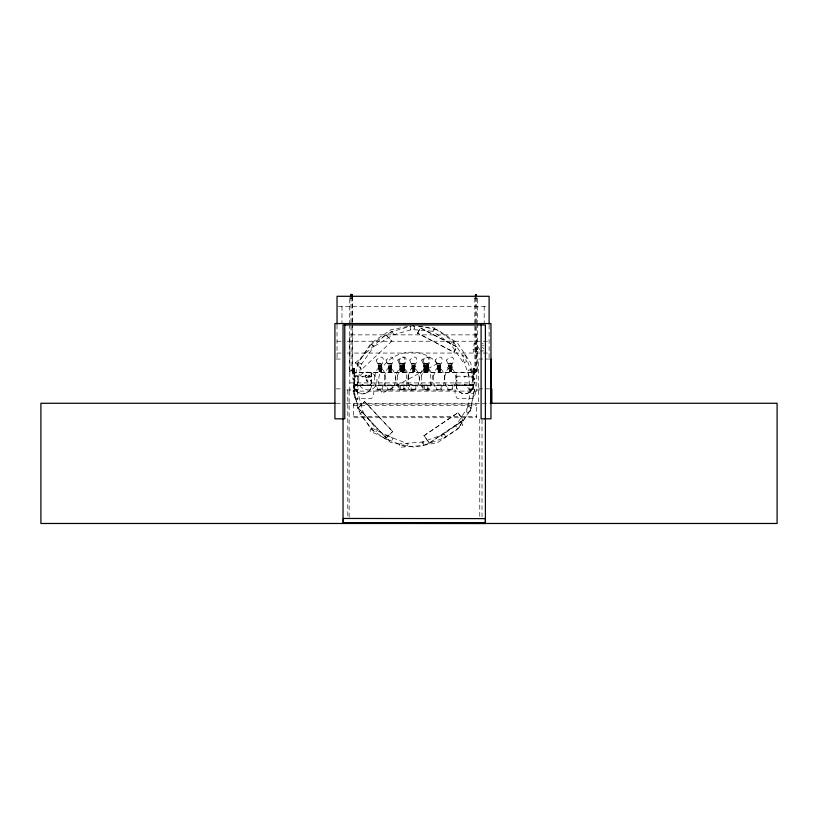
<?xml version="1.0" encoding="UTF-8"?>
<svg xmlns="http://www.w3.org/2000/svg" width="818" height="818" viewBox="0 0 818 818"><rect width="100%" height="100%" fill="white"/><g stroke="black" fill="none" stroke-linecap="round" stroke-linejoin="round"><path stroke-width="0.61" stroke-dasharray="4.09 3.07" d="M349.675 371.433L349.715 325.82M349.715 324.552L349.746 297.936M352.343 371.444A1.329 0.613 0.1 0 0 350.349 370.902A1.329 0.613 0.1 0 0 350.339 371.975A1.329 0.613 0.1 0 0 352.343 371.444L352.384 323.284M352.384 322.016L352.415 297.946M352.885 371.474L352.885 368.253L354.071 368.233L354.071 371.474L352.875 371.198L354.071 371.198L354.082 372.2L352.906 372.2L352.895 371.198M354.082 368.529L352.885 368.253L352.752 372.906L353.938 372.906L354.071 368.233L354.071 371.474M473.571 368.233L473.448 372.896L474.634 372.896L474.757 368.233L474.767 371.464L473.581 371.464L473.571 368.243C475.503 365.227 471.761 381.577 473.346 385.421L354.204 385.431L354.102 371.709L352.885 371.249L352.885 368.376L354.071 368.376L354.092 373.141L352.906 373.141L352.916 369.838L354.102 369.838L354.082 371.699L354.071 368.376M352.906 379.123L354.112 378.836L352.906 379.123L352.885 368.376M473.591 373.131L473.612 371.699L473.602 379.112L474.788 379.112L474.798 371.699L473.581 371.689L473.581 368.376L474.767 368.376L474.777 373.131L473.591 373.131L473.581 368.376M474.777 373.131L474.767 368.376M352.906 372.2L352.906 368.826L354.092 368.826L354.082 372.2M473.591 372.2L473.591 368.816L474.777 368.816L474.777 372.2L473.591 372.2L473.581 371.188L474.767 371.188L474.777 372.2M352.906 373.141L352.926 371.709M354.092 373.141L354.102 371.709M379.838 371.515L380.411 371.27L379.552 371.617M381.106 371.648L380.891 371.423M381.249 371.658C382.211 371.188 379.849 371.392 380.912 371.219M389.634 371.648L390.053 371.29M390.718 371.372L391.29 371.157L390.718 371.648M401.413 371.188L403.182 371.566L401.566 371.566L401.935 371.208M403.172 371.484L402.129 371.178L402.282 371.669M402.64 371.679L402.272 371.116M402.957 371.3L402.64 371.372M403.847 371.648L403.642 371.423M404 371.658L404.215 371.157L403.284 371.669L403.611 371.208M412.845 371.116L413.918 371.444M414.266 371.638L414.614 371.648M414.409 371.648C414.47 370.411 413.387 372.149 414.971 371.658L414.746 371.352M414.767 371.658L414.982 371.157M426.076 371.607C424.102 371.423 427.006 368.693 427.517 370.063M424.532 371.607L425.718 371.352M426.035 371.208L426.976 371.505M426.791 371.484L426.342 371.679M426.699 371.689L426.035 371.382M425.503 371.474L426.812 371.249M428.019 371.157C427.293 372.118 427.528 370.411 427.998 371.658M438.714 371.26L439.194 371.188M439.706 371.321L440.329 371.157L440.115 371.658M450.053 371.515L450.268 371.27M451.239 371.147L450.749 371.669L451.669 371.658L448.663 371.229C450.258 368.836 450.145 370.268 451.464 368.724M451.321 371.648L451.679 371.157M451.464 371.658L451.352 371.178M473.591 371.26L473.602 369.828L474.788 369.828L474.767 371.26L473.581 371.689M379.756 369.317L380.605 368.54M380.605 368.56L381.26 368.458L380.953 371.331L378.448 371.229C378.202 369.337 382.292 370.523 379.808 369.358M390.595 370.063C389.767 370.063 390.043 368.427 388.274 371.229L390.779 371.331L391.086 368.458L390.431 368.56M389.583 369.317L390.431 368.54M402.303 370.063C401.433 370.104 401.873 368.376 399.992 371.229L403.703 371.331L404 368.724L401.904 369.133M401.301 369.317L402.139 368.54M402.211 370.728C405.094 368.816 400.994 370.462 401.198 371.229M402.313 369.808L400.943 370.298L401.249 370.871A2.28 1.851 0.9 0 0 402.497 371.086L402.793 368.458L401.29 369.47M403.509 370.063C400.81 369.889 404.644 367.65 403.356 368.56M403.867 368.918L403.192 369.225L403.11 368.611M402.211 370.707L402.456 370.871A2.28 1.851 0.9 0 0 403.714 371.086L404 368.458M413.274 369.317L414.123 368.54M414.123 368.56L414.767 368.458L414.47 371.331L411.965 371.229C411.73 369.317 415.8 370.534 413.325 369.358M426.219 370.063C425.34 370.104 425.789 368.376 423.898 371.229L427.712 371.331L427.998 368.724L426.515 369.317M425.207 369.317L426.055 368.54M426.219 370.728L427.282 369.808M426.014 370.544L426.464 370.871A2.28 1.851 0.9 0 0 427.712 371.086L428.008 368.458L427.354 368.56M439.471 368.56L440.125 368.458L439.818 371.331L437.313 371.229C439.154 369.276 438.918 370.39 439.471 368.54M351.126 370.728L352.302 370.349L351.126 370.728L351.024 326.116M367.803 376.801C368.489 379.143 370.953 375.452 369.051 374.9C366.883 375.748 368.212 376.372 369.296 377.139M368.182 375.319L368.816 376.075L369.685 375.656M354.102 376.188L371.28 376.28M371.28 385.084L354.102 385.084L473.479 384.992L456.291 385.084M456.291 376.188L473.469 376.27M352.752 372.906L352.885 368.233M353.938 372.906L354.071 368.233M456.178 372.292L354.204 372.64L473.366 372.241L456.158 372.63M354.204 385.431L354.235 385.084A8.63 8.589 3.2 0 0 362.865 393.673A8.63 8.589 3.2 0 0 371.495 385.084L371.382 372.64M371.055 372.64L371.086 385.084M456.137 385.35L456.147 385.084A8.63 8.589 3.2 0 0 464.788 393.673A8.63 8.589 3.2 0 0 473.407 385.074L473.397 385.35A8.63 8.589 3.2 0 1 464.767 393.939A8.63 8.589 3.2 0 1 456.137 385.35L473.397 385.35M456.188 385.084L456.178 372.251M473.602 379.112L474.788 379.112M474.634 372.896L474.757 368.233M380.36 368.591L379.746 369.47L380.769 370.063M389.572 369.47L390.186 368.591M402.497 369.47L401.024 369.133L400.943 363.489L404.44 363.407L404.521 369.051L402.804 369.163L404.521 369.03M425.196 369.47L425.81 368.591M426.505 369.47L427.108 368.591M381.505 369.194L381.689 363.407L378.192 363.509L378.274 367.875L380.37 367.855M391.076 369.276L391.249 369.9L391.515 363.386L388.018 363.489L388.1 366.638M404.266 369.143L401.515 367.681C393.836 370.994 393.836 386.525 401.515 389.838C410.759 387.108 405.738 371.188 404.123 369.02M426.965 369.143L426.884 369.756L426.761 368.826M427.937 370.452L428.479 366.403L423.683 366.505L424.481 366.648M440.381 369.143L440.227 369.961M451.536 370.687C455.994 354.112 440.064 369.797 451.72 369.02M410.524 325.953L410.247 329.409L433.98 331.321L434.266 327.854L413.018 326.147M390.994 369.889L391.014 370.452M403.918 369.889L403.939 370.452M379.767 371.648L379.102 371.106L379.082 371.638M388.908 371.638L389.399 371.382M389.348 371.116L389.849 371.628L389.153 371.638M401.301 371.127L400.615 371.638M400.963 371.454L401.597 371.249M412.947 371.454L413.519 371.628M424.532 371.638L425.217 371.127M426.086 371.116L426.301 371.617M426.546 371.679L426.423 371.157M427.282 371.669L428.213 371.658M437.967 371.106L438.632 371.127M438.295 371.454L439.133 371.382M449.501 371.382L450.278 371.147M450.432 371.484L449.317 371.137M426.403 371.331L426.71 368.458L426.055 368.56M451.168 371.331L451.475 368.458L450.82 368.56M402.926 370.779C402.824 369.501 403.755 371.392 402.906 370.125M381.168 370.544L381.249 369.347M381.188 370.452L381.27 369.9M381.331 369.818L381.372 369.02M380.36 368.846L381.638 368.928M391.147 368.744L390.186 368.846M391.076 370.84L391.249 369.9M403.264 369.777L402.783 369.347M403.059 369.296L402.896 369.961M403.99 370.728L404.02 369.9M414.685 370.544L414.849 369.818M414.757 369.347L414.879 369.163M426.597 370.063L427.62 370.513L426.771 370.257M426.822 370.666L426.853 370.073M428.029 369.9L428.008 369.276M440.053 370.452L440.094 369.45M440.186 370.687L440.002 370.114M451.485 369.756L451.321 370.36M451.648 369.756L451.536 368.744L451.986 369.051M354.296 376.863L355.094 376.863M419.266 326.137L437.702 329.818L457.487 343.059L470.708 362.865L475.33 386.229L470.667 409.583L457.426 429.368L437.62 442.589L414.266 447.211L390.912 442.558L371.116 429.307L357.906 409.501L353.274 386.147L357.936 362.793L371.178 343.008L390.984 329.787L409.429 326.137M355.063 380.953L354.848 380.421M362.302 376.863L363.1 376.863M363.1 376.842L362.302 376.842M362.302 384.46L363.069 384.317L362.333 384.593M370.309 376.863L371.106 376.863M371.106 376.842L370.309 376.842M371.106 380.779L370.309 380.779L371.106 380.799M381.515 369.174L380.37 369.133M391.341 369.174C386.955 370.666 387.159 364.828 391.556 366.403M428.264 369.174L427.119 369.133M426.505 370.759L426.515 370.718A2.28 1.851 0.9 0 0 427.712 371.065M428.131 369.951L428.019 370.523M403.039 369.02L399.808 369.153L399.726 363.489L403.223 363.386L403.008 368.836M411.761 365.39L411.71 363.489L415.207 363.386L414.808 369.204M426.904 369.03L427.139 363.386L423.642 363.489L423.724 369.153L427.221 369.03M428.121 369.02L425.432 367.681C417.742 370.994 417.742 386.525 425.432 389.838C433.56 386.842 431.014 373.581 428.305 368.867M438.499 366.423L440.595 366.403L440.309 369.245M417.538 333.12L420.329 327.783L456.761 346.74L454.154 352.333L417.538 333.12L454.154 352.333M417.722 333.376L420.329 327.783M453.97 352.077L456.761 346.74M355.063 376.996L354.296 376.842M370.431 384.163L370.861 384.828L370.554 384.102M465.043 376.484L464.736 377.221L465.043 376.474M472.743 376.464L472.896 377.241L473.049 376.464M425.984 369.808L424.859 370.278L425.156 370.871A2.28 1.851 0.9 0 0 426.413 371.086L426.413 370.994A2.28 1.851 0.9 0 1 425.156 370.851M450.749 369.808L449.675 370.728M402.517 371.157L402.783 368.724L401.894 368.846M412.599 371.638L412.62 371.106M381.116 368.918L378.274 369.153L378.233 367.783L381.464 367.722M390.943 368.918L388.1 369.133M414.634 368.918C412.139 371.311 409.511 364.869 413.162 365.309M426.567 368.918L425.841 368.969L426.567 369M427.875 368.918C424.378 371.669 422.558 362.169 427.139 363.407M439.982 368.918L437.139 369.153L437.057 363.489L440.554 363.407L440.636 367.752L439.839 367.671L440.37 367.803M450.585 369.133L451.331 368.918M414.051 369.808L412.926 370.298L413.223 370.871A2.28 1.851 0.9 0 0 414.481 371.086L414.481 370.994A2.28 1.851 0.9 0 1 413.223 370.851M439.399 369.808L438.325 370.728M355.523 362.834L385.738 334.593L391.914 341.188L361.699 369.429L355.523 362.834L361.699 369.429M358.039 407.753L364.634 401.577L392.742 431.505L386.28 437.967L358.039 407.753L386.28 437.967M358.172 408.039L364.634 401.577M386.147 437.681L392.742 431.505M482.508 345.769L483.775 345.779M423.898 435.759L458.152 412.599L463.223 420.074L429.266 443.151L423.898 435.759L458.152 412.599M428.969 443.233L463.223 420.074M354.981 381.065L354.419 381.065M456.73 376.474L456.884 377.251L457.037 376.474M385.738 334.593L391.914 341.188M381.116 369L380.39 368.969L381.771 369.03M390.943 369L390.217 368.969L391.597 369.03M402.661 369L401.924 368.969L402.906 370.217M403.867 369L401.024 369.153M414.634 369L413.908 368.969L415.023 369.02M427.875 369L427.139 368.969L428.52 369.03M439.982 369L439.256 368.969L440.37 369.02M413.877 368.591L413.264 369.47L414.276 370.063M439.225 368.591L438.612 369.47L439.634 370.063M450.575 368.591L449.961 369.47L450.984 370.063M425.534 369.91L426.219 369.808M456.894 384.849L457.037 384.071L456.741 384.808M413.867 368.846L414.767 368.724M425.8 368.846L426.699 368.724M439.215 368.846L440.115 368.724M390.114 371.638L391.28 371.658M380.534 369.808L379.47 370.728M390.36 369.808L389.286 370.728M378.192 363.489C380.462 362.221 383.785 365.084 380.339 365.38M391.515 363.407L388.018 363.509M381.464 365.155L378.233 365.268L379 365.411M403.223 363.407L399.726 363.509M388.325 365.237L391.566 365.298L388.325 365.237L388.826 365.411M381.464 366.444L378.499 366.474M415.207 363.407L411.71 363.509M400.994 365.39L401.883 365.288M402.998 365.206L399.767 365.268L403.284 365.288L400.523 365.298M378.233 367.783L379.031 367.803M426.423 366.638C429.614 367.814 429.44 362.139 426.342 363.417M401.249 366.474L403.274 366.423M388.366 367.885L390.196 367.855M401.024 366.617L403.039 366.566M414.982 365.206L412.507 365.298M390.155 367.783L391.597 367.773L388.059 367.803M378.274 369.133L379.675 369.051M413.151 366.423C418.959 366.628 409.01 366.525 413.192 366.536M423.683 365.268L428.479 365.186M403.039 367.803L399.767 367.803L401.904 367.855M426.914 365.206L426.423 365.155M399.808 367.855L400.523 367.814M401.781 367.885L400.984 367.783L403.121 367.855M402.998 367.722L403.305 367.752M403.765 367.824L403.08 367.783L404.481 367.701L402.384 367.803M427.098 365.38L428.499 365.298L427.078 365.268M448.407 363.489L451.904 363.407M423.724 366.617L427.18 366.403M426.955 366.505L425.023 366.617L428.52 366.515M399.808 369.133L401.209 369.051M414.982 367.671L413.151 367.803M428.479 366.423L427.078 366.505M403.305 369.051L402.548 369.102M423.683 367.803L425.82 367.855M426.382 367.803L427.119 367.752L425.749 367.732C429.47 367.783 422.139 367.803 427.119 367.855M411.791 369.133L413.192 369.051M440.595 366.423L439.194 366.505M415.288 369.051L413.888 369.133M450.544 366.403L451.72 366.505L448.489 366.617L451.986 366.515L451.188 366.392M423.724 369.133L425.125 369.051M425.023 369.133L426.914 368.836M448.755 367.834L451.229 367.824M437.139 369.133L438.54 369.051M440.636 369.051L439.235 369.133M448.489 369.133L449.89 369.051M482.231 343.795L483.193 343.724M378.499 365.237L379.644 365.401M402.384 365.186L404.491 365.298L403.09 365.38M390.155 366.505L391.597 366.536L388.366 366.648M391.331 366.566L390.196 366.617M378.499 367.752L379.675 367.773M400.033 366.474L401.904 366.515M400.564 366.566L399.767 366.525L401.168 366.525M425.248 365.298L426.434 365.36L424.982 365.268L425.749 365.217M381.505 367.803L380.329 367.783M428.233 365.278L424.992 365.401M388.325 367.752L389.501 367.773L388.816 367.732M412.548 366.566L411.751 366.525M414.491 366.474L415.247 366.423L413.847 366.505M423.99 366.597L425.125 366.638M425.779 366.566L424.982 366.525M451.188 365.237L451.945 365.186L448.448 365.268L451.955 365.288L450.544 365.268M412.016 367.752L413.888 367.855M437.364 366.474L440.636 366.515L437.098 366.525L437.855 366.536M423.949 367.752L425.82 367.752M427.763 367.824L427.078 367.783L428.254 367.803M438.499 367.803L437.098 367.783L439.235 367.855M448.714 367.752L449.246 367.803M378.99 365.217L381.75 365.288M380.329 365.268L380.973 365.237M390.166 365.38L390.81 365.36M400.534 365.217L401.178 365.186M402.384 365.288L404.481 365.165M401.883 365.38L402.517 365.36M379.675 366.536C375.309 366.638 384.705 366.576 380.329 366.505M412.507 365.217L413.151 365.186M413.847 365.268L414.992 365.278L411.751 365.288M413.857 365.38L414.501 365.36M388.857 366.566L389.501 366.536M424.44 365.217L425.084 365.186M403.08 366.505L404.521 366.536L402.384 366.423M439.194 365.268L440.595 365.186L437.364 365.237L440.605 365.288L439.205 365.38M400.534 367.732L401.178 367.701M401.74 367.732L402.384 367.701M437.855 366.454L438.54 366.536M412.507 367.732L413.192 367.773M424.44 367.732L425.125 367.773M437.855 367.732L439.235 367.752M437.896 367.803L438.54 367.773M439.879 367.824L439.194 367.783L439.879 367.742M449.205 367.732L449.89 367.773M450.544 367.783L451.986 367.752L449.849 367.803M425.789 365.288L423.949 365.298M402.384 366.525L403.121 366.515L401.024 366.638M401.168 367.803L401.904 367.752M450.585 366.617L448.489 366.638M390.166 365.288L390.81 365.278M403.09 365.288L404.225 365.278M402.395 365.401L401.26 365.411M424.44 365.298L425.084 365.288M438.509 365.401L437.098 365.288L437.865 365.411M378.99 366.536L381.014 366.505M449.849 365.288L448.458 365.39L449.859 365.401M389.501 366.638L388.325 366.536M401.209 366.638L399.808 366.638M413.192 366.638L411.791 366.638M449.849 366.525L448.448 366.525M401.873 367.681L402.548 367.742M425.738 367.814L426.464 367.742M425.779 366.648L425.023 366.638M391.331 367.742L391.597 367.752M427.722 367.671L428.479 367.681M476.557 370.953L475.391 370.574L476.557 370.953L476.536 326.372M338.274 306.372L487.876 306.372M337.036 341.229L342.149 341.229M347.261 341.229L489.113 341.229M480.166 350.983L483.366 350.983L482.876 350.421M337.036 353.059L342.149 353.059M347.261 353.059L489.113 353.059M336.147 359.041L341.975 359.041M489.921 359.041L478.469 359.041L478.469 403.274M352.752 370.462L353.938 370.452M473.448 370.452L474.634 370.452M352.885 370.687L354.071 370.687M473.571 370.677L474.757 370.677M352.885 371.249L354.082 371.27M352.906 371.986L354.092 371.986M473.591 371.986L474.777 371.986M349.797 382.916L476.771 382.916M336.147 388.857L341.075 388.857M478.469 388.857L489.921 388.857M346.801 389.961L353.673 389.961A10.194 10.194 0 0 0 355.769 398.448L371.556 398.448A10.194 10.194 0 0 0 373.642 389.961L455.227 389.961A10.194 10.194 0 0 0 457.313 398.448L473.111 398.448A10.194 10.194 0 0 0 475.197 389.961L479.716 389.961M336.147 403.274L341.423 403.274M346.372 403.274L489.921 403.274M353.499 405.329L476.577 405.329M353.499 416.474L476.577 416.485M449.184 363.979L451.158 364M437.834 363.979L439.808 364M424.419 363.979L427.702 364M412.476 363.979L414.46 364M388.795 363.979L390.769 364M400.503 363.979L403.693 364M378.969 363.979L380.943 364M440.554 363.386L437.057 363.509M428.438 363.386L424.941 363.509M423.642 363.509L425.738 363.489L425.043 363.417M404.44 363.386L400.943 363.509M413.11 363.417L413.806 363.489M401.127 363.417L401.822 363.489M389.419 363.417L390.114 363.489M357.936 362.793L361.341 363.478L356.679 386.822L353.274 386.147M367.108 379.47C364.685 379.092 367.129 382.671 368.294 381.086C367.814 378.591 367.732 380.452 366.372 380.779M368.028 380.073L367.016 380.38L367.292 381.382M449.798 370.779L449.92 370.84A2.28 1.851 0.9 0 0 451.178 371.065L451.178 370.994A2.28 1.851 0.9 0 1 449.92 370.871L449.685 370.707M420.503 328.038L456.935 346.996M438.325 370.707L438.571 370.871A2.28 1.851 0.9 0 0 439.828 371.086L439.828 370.994A2.28 1.851 0.9 0 1 438.571 370.851M389.296 370.707L389.532 370.871A2.28 1.851 0.9 0 0 390.789 371.086L390.789 370.994A2.28 1.851 0.9 0 1 389.532 370.851M379.47 370.707L379.705 370.871A2.28 1.851 0.9 0 0 380.963 371.086L380.963 370.994A2.28 1.851 0.9 0 1 379.705 370.851M483.663 348.57L482.508 347.302M364.767 401.863L392.875 431.792M457.855 412.681L462.927 420.155M424.194 435.677L429.266 443.151M366.893 375.309C364.94 373.703 365.073 378.693 366.975 378.264C368.407 376.546 367.026 375.513 365.534 375.738M367.476 377.527L366.607 377.21L366.106 377.947M352.108 297.057L352.169 325.237M352.19 326.126L352.292 370.738M350.942 297.046L351.004 325.237M477.467 298.151A1.329 0.603 -0.1 0 1 475.462 298.672A1.329 0.603 -0.1 0 1 475.473 297.619A1.329 0.603 -0.1 0 1 477.467 298.151L477.497 322.333M477.497 323.601L477.559 371.965A1.329 0.603 -0.1 0 1 475.555 372.497A1.329 0.603 -0.1 0 1 475.565 371.444A1.329 0.603 -0.1 0 1 477.559 371.965M476.526 297.333L476.536 325.114M475.36 297.333L475.37 325.114M475.37 326.372L475.391 370.953M474.798 298.151L474.839 324.879M474.839 326.147L474.9 371.965M354.214 372.302L354.225 385.084M489.113 325.002L489.113 359.041M484.184 306.372L484.184 322.67M482.017 419.726L482.017 517.15M479.757 419.184L479.757 517.15M475.779 353.059L475.779 351.341L479.512 351.341L479.512 349.245L475.779 343.724L474 343.724L474 349.368L473.07 349.368L474 353.059M427.794 385.206L427.794 390.002M424.368 385.206L424.368 390.002M403.887 385.206L403.887 390.002M400.36 385.206L400.36 390.002M349.133 517.15L349.133 389.797L347.793 389.797L347.793 517.15M341.975 306.372L341.975 322.67M337.036 325.002L337.036 359.041M352.026 297.507A1.329 0.613 0.1 0 1 352.016 298.376A1.329 0.613 0.1 0 1 350.135 298.376A1.329 0.613 0.1 0 1 350.135 297.507M403.714 371.065A2.28 1.851 0.9 0 1 402.456 370.851M402.497 371.065A2.28 1.851 0.9 0 1 401.239 370.851M353.499 404.072L353.499 417.742L476.577 417.742L476.577 404.072L353.499 404.072M374.644 375.891C374.276 380.677 374.419 388.223 379.981 389.838C387.66 386.525 387.66 370.994 379.981 367.681L377.221 369.163L374.644 375.891M384.47 375.891C384.102 380.677 384.245 388.223 389.808 389.838C397.487 386.525 397.487 370.994 389.808 367.681L387.047 369.163L384.47 375.891M397.395 375.891C397.027 380.677 397.17 388.223 402.732 389.838C410.411 386.525 410.411 370.994 402.732 367.681L399.971 369.163L397.395 375.891M408.162 375.891C407.793 380.677 407.937 388.223 413.499 389.838C421.178 386.525 421.178 370.994 413.499 367.681L410.738 369.163L408.162 375.891M421.393 375.891C421.025 380.677 421.168 388.223 426.73 389.838C434.419 386.525 434.419 370.994 426.73 367.681L423.969 369.163L421.393 375.891M433.509 375.891C433.141 380.677 433.284 388.223 438.847 389.838C446.526 386.525 446.526 370.994 438.847 367.681L436.086 369.163L433.509 375.891M444.859 375.891C444.491 380.677 444.634 388.223 450.197 389.838C457.875 386.525 457.875 370.994 450.197 367.681L447.436 369.163L444.859 375.891M379.91 370.39L380.881 370.442L379.91 370.39M389.736 370.39L390.707 370.442L389.736 370.39M413.427 370.39L414.389 370.442L413.427 370.39M425.36 370.39L426.331 370.442L425.36 370.39M438.775 370.39L439.736 370.442L438.775 370.39M450.125 370.39L451.096 370.442L450.125 370.39M358.959 378.673C355.493 389.879 373.979 394.828 376.577 383.397C380.043 372.19 361.556 367.241 358.959 378.673M376.239 360.063C381.454 376.699 389.082 348.264 376.239 360.063M386.065 360.063C391.28 376.699 398.908 348.264 386.065 360.063M397.773 360.063C402.998 376.699 410.616 348.264 397.773 360.063M398.99 360.063C404.204 376.699 411.822 348.264 398.99 360.063M409.757 360.063C414.971 376.699 422.589 348.264 409.757 360.063M421.689 360.063C426.904 376.699 434.522 348.264 421.689 360.063M422.988 360.063C428.213 376.699 435.83 348.264 422.988 360.063M435.104 360.063C440.319 376.699 447.937 348.264 435.104 360.063M446.454 360.063C451.669 376.699 459.297 348.264 446.454 360.063M470.933 388.642L466.557 412.047L469.972 412.691L474.348 389.276L470.933 388.642M354.327 384.296L355.063 384.603L354.327 384.317M456.526 380.626L457.252 380.922L456.516 380.636M464.532 384.286L465.258 384.593L464.532 384.307M472.538 380.626L473.264 380.922L472.528 380.636M472.538 384.286L473.264 384.593L472.538 384.307M385.984 435.217L384.716 438.448L406.883 447.129L408.151 443.898L385.984 435.217M371.454 427.906L369.951 431.045L391.423 441.321L392.926 438.192L371.454 427.906M468.52 406.178L455.585 426.178L458.509 428.059L471.434 408.059L468.52 406.178M434.675 328.499L432.702 331.362L452.303 344.879L454.276 342.016L434.675 328.499M371.208 344.296L357.517 363.775L360.36 365.779L374.051 346.29L371.208 344.296M451.331 369L450.606 368.969L451.331 369M362.466 411.802L359.767 414L374.828 432.446L377.517 430.248L362.466 411.802M453.182 341.648L450.319 343.611L463.775 363.253L466.649 361.29L453.182 341.648M460.923 422.19L441.28 435.646L443.244 438.509L462.886 425.053L460.923 422.19M391.924 331.464L371.628 343.908L373.437 346.873L393.744 334.429L391.924 331.464M437.64 363.458L382.037 393.346A25.317 25.317 0 0 1 385.554 363.458A35.716 35.716 0 0 1 437.64 363.458M465.217 354.695L461.945 355.85L469.859 378.315L473.131 377.159L465.217 354.695M444.501 434.154L422.047 442.068L423.203 445.35L445.657 437.436L444.501 434.154M413.714 325.4L390.81 331.924L391.761 335.268L414.665 328.744L413.714 325.4M356.863 389.245L353.519 390.176L359.889 413.121L363.233 412.19L356.863 389.245M404.481 366.423L403.724 366.474L404.481 366.403M427.19 365.298L426.423 365.237L427.098 365.288M471.781 369.818L468.315 370.084L470.145 393.826L473.612 393.56L471.781 369.818M423.407 441.976L399.665 443.806L399.93 447.272L423.673 445.442L423.407 441.976M357.527 375.748L354.051 375.779L354.266 399.593L357.742 399.562L357.527 375.748M476.771 334.869L349.797 334.869L349.797 391.106L476.771 391.106L476.771 334.869M477.753 349.368L475.779 349.368L475.779 346.474L477.753 349.368M371.474 385.36L354.225 385.36A8.63 8.589 3.2 0 0 362.855 393.949A8.63 8.589 3.2 0 0 371.474 385.36M382.354 385.206L377.619 385.206L377.619 390.002L382.354 390.002L382.354 385.206M392.17 385.206L387.435 385.206L387.435 390.002L392.17 390.002L392.17 385.206M405.094 385.206L399.153 385.206L399.153 390.002L405.094 390.002L405.094 385.206M415.861 385.206L411.127 385.206L411.127 390.002L415.861 390.002L415.861 385.206M429.102 385.206L423.059 385.206L423.059 390.002L429.102 390.002L429.102 385.206M441.209 385.206L436.475 385.206L436.475 390.002L441.209 390.002L441.209 385.206M452.558 385.206L447.824 385.206L447.824 390.002L452.558 390.002L452.558 385.206M354.971 389.726A2.761 2.761 0 0 0 359.112 387.333A2.761 2.761 0 0 0 354.971 384.941A2.761 2.761 0 0 0 354.971 389.726M409.501 389.726A2.761 2.761 0 0 0 413.642 387.333A2.761 2.761 0 0 0 409.501 384.941A2.761 2.761 0 0 0 409.501 389.726M469.266 389.726A2.761 2.761 0 0 0 473.407 387.333A2.761 2.761 0 0 0 469.266 384.941A2.761 2.761 0 0 0 469.266 389.726"/><path stroke-width="1.23" d="M343.335 522.712L343.345 518.459L485.411 518.612L485.401 523.479L343.335 523.326L343.335 522.712L485.401 522.866L343.039 522.866L343.039 325.002L485.401 325.002L485.401 523.479M350.932 294.521L352.098 294.531L350.932 294.521L350.942 297.046M335.053 403.274L40.9 403.274L40.9 523.479L777.1 523.479L777.1 403.274L490.8 403.274M352.098 294.531L352.108 297.057M491.843 388.857L491.843 403.274M491.189 359.041L491.189 403.274M489.113 324.04L489.113 296.29L337.036 296.29L337.036 324.04M481.096 323.56L481.096 418.826L490.964 418.826L490.964 323.56L334.92 323.56L334.92 418.826L344.777 418.826L344.777 323.56M476.526 294.807L475.36 295.186L476.526 294.807"/></g></svg>
